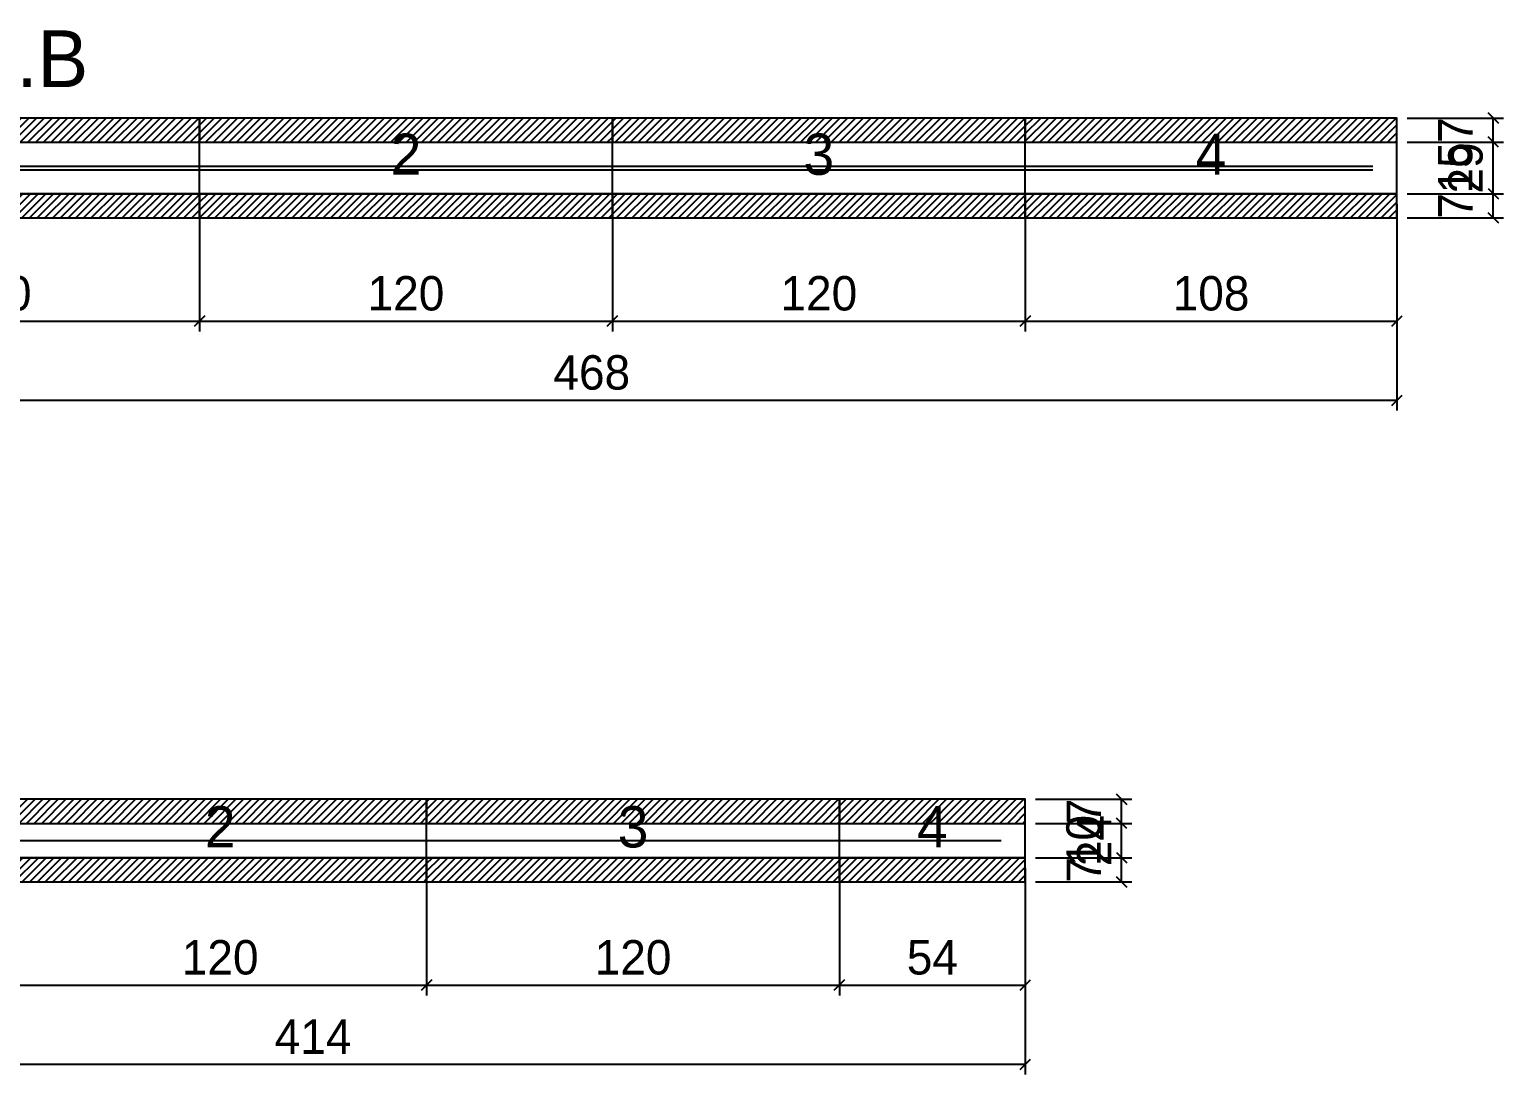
# Model space of a CAD drawing. Extents: x -9000 to 3070, y -14307 to 1250.
# Drawn here: x 780.6 to 1209, y -13646 to -13342.3 of the extents above; entities that cross this region are included whole.
import ezdxf
from ezdxf.enums import TextEntityAlignment as Align

# ---------------------------------------------------------------- set-up
doc = ezdxf.new("R2010")
doc.units = 0
for name, color, linetype in [('5', 5, 'Continuous'), ('COTA', 241, 'Continuous'), ('NOMENCLATURA', 7, 'Continuous'), ('Painéis', 200, 'Continuous'), ('SARR_2.2x5', 40, 'Continuous'), ('SARR_2.2x7', 40, 'Continuous'), ('SCO-___-LAJ', 224, 'Continuous')]:
    doc.layers.add(name, color=color, linetype=linetype)
doc.dimstyles.new('PAINEL', dxfattribs={"dimtxt": 10, "dimasz": 3, "dimexe": 3, "dimexo": 3, "dimgap": 3, "dimtad": 1, "dimblk": 'OBLIQUE', "dimblk1": 'OBLIQUE', "dimcen": 2.5, "dimclrd": 4, "dimclre": 4, "dimclrt": 240, "dimazin": 3, "dimtfac": 1, "dimtmove": 0, "dimatfit": 3})

# ---------------------------------------------------------------- blocks, each defined once
blk = doc.blocks.new('_OBLIQUE')
at = {"color": 0, "linetype": 'BYBLOCK'}
blk.add_line((-0.5, -0.5), (0.5, 0.5), dxfattribs=at)

msp = doc.modelspace()

# ---------------------------------------------------------------- hatches: boundary and pattern name
at = {"layer": 'COTA'}
h = msp.add_hatch(dxfattribs=at)
h.set_pattern_fill('ANSI31', scale=0.5)
h.paths.add_polyline_path([(710, -13375), (830, -13375), (830, -13368), (710, -13368)])
h = msp.add_hatch(dxfattribs=at)
h.set_pattern_fill('ANSI31', scale=0.5)
h.paths.add_polyline_path([(830, -13375), (950, -13375), (950, -13368), (830, -13368)])
h = msp.add_hatch(dxfattribs=at)
h.set_pattern_fill('ANSI31', scale=0.5)
h.paths.add_polyline_path([(950, -13375), (1070, -13375), (1070, -13368), (950, -13368)])
h = msp.add_hatch(dxfattribs=at)
h.set_pattern_fill('ANSI31', scale=0.5)
h.paths.add_polyline_path([(1070, -13375), (1178, -13375), (1178, -13368), (1070, -13368)])
h = msp.add_hatch(dxfattribs=at)
h.set_pattern_fill('ANSI31', scale=0.5)
h.paths.add_polyline_path([(710, -13397), (830, -13397), (830, -13390), (710, -13390)])
h = msp.add_hatch(dxfattribs=at)
h.set_pattern_fill('ANSI31', scale=0.5)
h.paths.add_polyline_path([(830, -13397), (950, -13397), (950, -13390), (830, -13390)])
h = msp.add_hatch(dxfattribs=at)
h.set_pattern_fill('ANSI31', scale=0.5)
h.paths.add_polyline_path([(950, -13397), (1070, -13397), (1070, -13390), (950, -13390)])
h = msp.add_hatch(dxfattribs=at)
h.set_pattern_fill('ANSI31', scale=0.5)
h.paths.add_polyline_path([(1070, -13397), (1178, -13397), (1178, -13390), (1070, -13390)])
h = msp.add_hatch(dxfattribs=at)
h.set_pattern_fill('ANSI31', scale=0.5)
h.paths.add_polyline_path([(776, -13573), (896, -13573), (896, -13566), (776, -13566)])
h = msp.add_hatch(dxfattribs=at)
h.set_pattern_fill('ANSI31', scale=0.5)
h.paths.add_polyline_path([(896, -13573), (1016, -13573), (1016, -13566), (896, -13566)])
h = msp.add_hatch(dxfattribs=at)
h.set_pattern_fill('ANSI31', scale=0.5)
h.paths.add_polyline_path([(1016, -13573), (1070, -13573), (1070, -13566), (1016, -13566)])
h = msp.add_hatch(dxfattribs=at)
h.set_pattern_fill('ANSI31', scale=0.5)
h.paths.add_polyline_path([(776, -13590), (896, -13590), (896, -13583), (776, -13583)])
h = msp.add_hatch(dxfattribs=at)
h.set_pattern_fill('ANSI31', scale=0.5)
h.paths.add_polyline_path([(896, -13590), (1016, -13590), (1016, -13583), (896, -13583)])
h = msp.add_hatch(dxfattribs=at)
h.set_pattern_fill('ANSI31', scale=0.5)
h.paths.add_polyline_path([(1016, -13590), (1070, -13590), (1070, -13583), (1016, -13583)])

# ---------------------------------------------------------------- linework, layer by layer
at = {"layer": 'Painéis'}
for p, q in [((710, -13375), (830, -13375)), ((830, -13390), (830, -13375)), ((830, -13390), (830, -13375)), ((830, -13375), (950, -13375)), ((830, -13390), (830, -13375)), ((950, -13390), (950, -13375)), ((950, -13390), (950, -13375)), ((950, -13375), (1070, -13375)), ((950, -13390), (950, -13375)), ((1070, -13390), (1070, -13375)), ((1070, -13390), (1070, -13375)), ((1070, -13375), (1178, -13375)), ((1070, -13390), (1070, -13375)), ((1178, -13390), (1178, -13375)), ((710, -13390), (830, -13390)), ((830, -13390), (950, -13390)), ((950, -13390), (1070, -13390)), ((1070, -13390), (1178, -13390)), ((776, -13573), (896, -13573)), ((896, -13583), (896, -13573)), ((896, -13583), (896, -13573)), ((896, -13573), (1016, -13573)), ((896, -13583), (896, -13573)), ((1016, -13583), (1016, -13573)), ((1016, -13583), (1016, -13573)), ((1016, -13573), (1070, -13573)), ((1016, -13583), (1016, -13573)), ((1070, -13583), (1070, -13573)), ((776, -13583), (896, -13583)), ((896, -13583), (1016, -13583)), ((1016, -13583), (1070, -13583))]:
    msp.add_line(p, q, dxfattribs=at)
at = {"layer": 'SARR_2.2x5'}
for points in [[(776, -13578), (896, -13578)], [(776, -13578), (896, -13578)], [(896, -13578), (1016, -13578)], [(896, -13578), (1016, -13578)], [(1016, -13578), (1063, -13578)], [(1016, -13578), (1063, -13578)]]:
    msp.add_lwpolyline(points, dxfattribs=at)
at = {"layer": 'SARR_2.2x7'}
for points in [[(717, -13382), (830, -13382)], [(717, -13382), (830, -13382)], [(717, -13383), (830, -13383)], [(717, -13383), (830, -13383)], [(830, -13382), (950, -13382)], [(830, -13382), (950, -13382)], [(830, -13383), (950, -13383)], [(830, -13383), (950, -13383)], [(950, -13382), (1070, -13382)], [(950, -13382), (1070, -13382)], [(950, -13383), (1070, -13383)], [(950, -13383), (1070, -13383)], [(1070, -13382), (1171, -13382)], [(1070, -13382), (1171, -13382)], [(1070, -13383), (1171, -13383)], [(1070, -13383), (1171, -13383)]]:
    msp.add_lwpolyline(points, dxfattribs=at)
at = {"layer": 'SCO-___-LAJ'}
for points in [[(710, -13375), (830, -13375), (830, -13368), (710, -13368)], [(830, -13375), (950, -13375), (950, -13368), (830, -13368)], [(950, -13375), (1070, -13375), (1070, -13368), (950, -13368)], [(1070, -13375), (1178, -13375), (1178, -13368), (1070, -13368)], [(710, -13397), (830, -13397), (830, -13390), (710, -13390)], [(830, -13397), (950, -13397), (950, -13390), (830, -13390)], [(950, -13397), (1070, -13397), (1070, -13390), (950, -13390)], [(1070, -13397), (1178, -13397), (1178, -13390), (1070, -13390)], [(776, -13573), (896, -13573), (896, -13566), (776, -13566)], [(896, -13573), (1016, -13573), (1016, -13566), (896, -13566)], [(1016, -13573), (1070, -13573), (1070, -13566), (1016, -13566)], [(776, -13590), (896, -13590), (896, -13583), (776, -13583)], [(896, -13590), (1016, -13590), (1016, -13583), (896, -13583)], [(1016, -13590), (1070, -13590), (1070, -13583), (1016, -13583)]]:
    msp.add_lwpolyline(points, close=True, dxfattribs=at)

# ---------------------------------------------------------------- texts
at = {"layer": '5'}
for s, p in [('2', (890, -13378.5)), ('3', (1010, -13378.5)), ('4', (1124, -13378.5)), ('2', (836, -13574)), ('3', (956, -13574)), ('4', (1043, -13574))]:
    msp.add_text(s, height=12, dxfattribs=at).set_placement(p, align=Align.MIDDLE_CENTER)
at = {"layer": 'NOMENCLATURA'}
msp.add_text('V3198.B', height=16.5, dxfattribs=at).set_placement((713, -13359))

# ---------------------------------------------------------------- dimensions: what is measured, and where the dimension line sits
at = {"layer": 'COTA'}
for base, p1, p2 in [((1206, -13397), (1178, -13397), (1178, -13368)), ((1206, -13375), (1178, -13375), (1178, -13368)), ((1206, -13390), (1178, -13390), (1178, -13375)), ((1206, -13397), (1178, -13397), (1178, -13390)), ((1098, -13590), (1070, -13590), (1070, -13566)), ((1098, -13573), (1070, -13573), (1070, -13566)), ((1098, -13583), (1070, -13583), (1070, -13573)), ((1098, -13590), (1070, -13590), (1070, -13583))]:
    msp.add_linear_dim(base=base, p1=p1, p2=p2, angle=90, dimstyle='PAINEL', dxfattribs=at).render()
for base, p1, p2 in [((710, -13427), (710, -13390), (830, -13390)), ((710, -13450), (710, -13390), (1178, -13390)), ((830, -13427), (830, -13390), (950, -13390)), ((950, -13427), (950, -13390), (1070, -13390)), ((1070, -13427), (1070, -13390), (1178, -13390)), ((656, -13643), (656, -13583), (1070, -13583)), ((776, -13620), (776, -13583), (896, -13583)), ((896, -13620), (896, -13583), (1016, -13583)), ((1016, -13620), (1016, -13583), (1070, -13583))]:
    msp.add_linear_dim(base=base, p1=p1, p2=p2, dimstyle='PAINEL', dxfattribs=at).render()

doc.saveas('drawing.dxf')
